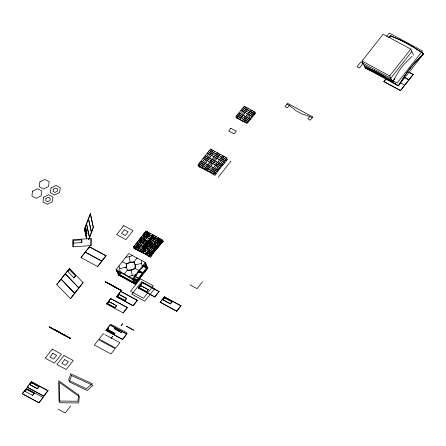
<?xml version="1.0" encoding="UTF-8"?>
<svg xmlns="http://www.w3.org/2000/svg" width="446" height="446" viewBox="0 0 446 446"><rect width="100%" height="100%" fill="white"/><g stroke="black" fill="none" stroke-linecap="round" stroke-linejoin="round"><path stroke-width="0.67" d="M72.977 246.839L73.021 239.736L91.04 238.471L90.99 245.573L73.094 246.861L73.021 239.736M73.596 243.126L73.618 240.405L81.785 239.848L81.769 242.568L73.713 243.148L73.618 240.405M125.019 267.851L126.335 267.438L126.564 264.049L122.382 261.551L122.644 262.131M145.903 263.803L139.224 271.079L133.237 279.882L124.601 274.641L124.339 274.067L127.394 270.187L127.567 270.471L131.419 270.181L135.077 268.643L135.305 265.253L133.951 261.863L137.006 257.989L137.268 258.563M86.557 238.928L84.411 229.121L90.399 213.662L93.404 227.393L88.804 239.625M86.736 238.922L84.589 229.116L90.399 213.662M84.707 229.066L85.621 227.081L86.976 233.264L86.234 235.237L84.707 229.066L85.621 227.081M86.061 235.243L86.803 233.269L85.448 227.086M88.626 239.636L93.231 227.399L90.226 213.667M413.531 55.159L410.794 49.116L383.159 34.203L362.046 60.996L364.789 67.039L392.424 81.953L399.538 70.145A43.92 21.018 -61.6 0 1 404.817 63.444L412.015 56.391M49.166 327.018L59.502 332.175L70.501 338.475L49.166 327.018L59.502 332.175M60.266 333.129L70.602 338.285M105.167 281.839L110.385 284.319L105.167 281.839L121.384 290.625L110.246 284.258L121.384 290.625M108.283 283.232L115.241 287.007L113.178 286.17M116.267 287.949L105.273 281.649M143.227 272.623L143.071 273.571L143.227 272.623L138.712 271.107M421.448 52.182L423.7 53.704L398.367 85.855L365.207 67.959L365.765 66.995M136.041 248.048L135.372 249.019L134.926 248.037L147.598 231.965M138.7 249.314L138.031 250.278L137.691 249.531L150.358 233.453M142.542 246.103L147.492 239.68L153.05 242.78M199.15 165.433L198.425 166.492L209.269 172L215.005 175.44L219.014 169.619L227.672 159.361L226.523 158.676M143.868 246.699L148.763 240.372M144.091 246.816L148.981 240.489M200.483 166.063L199.752 167.122L199.178 165.856L211.844 149.784L211.989 150.096M143.958 252.068L143.289 253.038L142.999 252.397L155.665 236.319L156.178 237.082L155.888 236.436L143.216 252.514L143.512 253.161M146.634 248.188L147.303 247.218M146.857 248.31L151.746 241.977M203.142 167.328L202.412 168.382L201.943 167.35L214.61 151.272L214.872 151.852M148.066 249.085L153.017 242.669M147.002 253.802L146.333 254.772L145.981 254.008L158.648 237.93M205.851 168.705L205.121 169.759L204.703 168.839L217.375 152.766L217.581 153.223M149.639 255.391L148.97 256.361L148.524 255.38L161.19 239.301M209.269 172L209.999 170.941M144.783 253.846L133.939 248.338L144.783 253.846L150.564 257.364L154.533 251.466L163.186 241.208L162.037 240.522M211.432 171.799L210.702 172.858L210.233 171.821L222.9 155.749L223.162 156.329M214.571 173.126L213.567 174.581L212.993 173.316L225.665 157.237L225.843 157.633M56.759 284.503L69.531 268.436L56.759 284.503L70.429 298.686L83.095 282.608L69.425 268.425M74.047 277.875L67.837 271.491L69.453 269.434L75.664 275.823L73.936 277.869L75.664 275.823M69.559 269.445L67.837 271.491M80.988 257.487L89.434 246.772L106.064 255.831L97.618 266.546L81.038 257.598L89.434 246.772M106.014 255.72L97.618 266.546M133.393 247.145L146.059 231.067L162.684 240.104L150.018 256.182L133.438 247.235L146.059 231.067M118.603 275.221L116.049 269.59L128.716 253.512L145.296 262.46L147.855 268.091L135.183 284.169L118.552 275.11L119.823 273.504M236.982 116.83L236.135 117.9L246.984 123.408L255.636 113.15L254.527 112.554M117.047 270.315L116.623 270.85L117.175 271.151L119.11 275.411L121.429 272.461M147.375 231.842L134.709 247.92L135.16 248.918M117.175 271.151L117.599 270.616M200.561 166.603L213.227 150.525M238.482 118.474L246.928 107.754M27.189 387.106L31.415 381.748L47.995 390.696L43.819 396.165L27.189 387.106L43.819 396.165M27.239 387.217L31.415 381.748M22.3 393.729L26.52 388.371L43.151 397.431L38.93 402.788L22.3 393.729L38.93 402.788M22.35 393.84L26.52 388.371M29.927 384.636L31.543 382.579L39.003 386.604L37.436 388.773L29.927 384.636L37.436 388.773M29.977 384.742L31.543 382.579M25.032 391.259L26.654 389.207L34.164 393.344L32.547 395.396L25.082 391.371L26.654 389.207M150.14 233.336L137.468 249.414L137.82 250.178M119.021 273.939L120.286 272.333M121.072 272.127L118.959 274.808L134.987 283.455L147.23 267.918L143.668 265.994M119.149 274.775L118.597 274.474L119.316 275.143L119.149 274.775L121.262 272.093M152.9 234.825L140.234 250.903L140.523 251.55M153.123 234.947L140.457 251.02L140.746 251.667M206.085 169.586L218.752 153.508M244.007 121.457L252.453 110.736M37.386 388.661L39.003 386.604M34.113 393.233L32.547 395.396M106.51 303.888L110.731 298.53L127.361 307.589L123.141 312.947L106.561 303.999L110.731 298.53M108.467 304.261L107.486 303.648L109.103 301.596L116.562 305.622L116.071 306.419M107.536 303.759L108.071 303.074M108.612 302.394L109.103 301.596M211.616 172.569L224.282 156.49M116.512 296.69L120.732 291.333L137.312 300.281L133.142 305.75L116.512 296.69L133.142 305.75M116.562 296.802L120.732 291.333M117.488 296.451L119.104 294.399L126.569 298.424L124.997 300.587L117.488 296.451L124.997 300.587M117.538 296.562L119.104 294.399M135.183 284.169L132.629 278.538L145.296 262.46M153.424 250.869L154.567 251.555L163.186 241.208M134.519 282.686L119.088 274.357L118.831 275.26L118.664 274.892L134.859 283.912L135.283 283.372L135.116 283.004L134.581 283.762L132.652 279.503L133.075 278.967L133.627 279.263L135.556 283.522L135.004 283.227M133.627 279.263L133.203 279.804L132.652 279.503M142.949 266.128L147.381 268.52L145.446 264.261L145.87 263.725L145.318 263.424M43.769 396.054L47.995 390.696M38.88 402.682L43.151 397.431M115.536 307.104L114.996 307.785L116.562 305.622M135.049 282.591L146.873 267.583L147.593 268.252L147.041 267.951M218.284 177.213L230.956 161.134M136.482 281.348L139.436 277.596M144.504 271.168L147.358 267.466L143.796 265.543M135.177 283.422L134.625 283.126L135.344 283.79L135.177 283.422L147.425 267.879M135.132 284.057L147.804 267.979L143.657 265.744M124.947 300.481L126.569 298.424M138.249 287.926L142.469 282.569L159.049 291.517L154.879 296.986L138.249 287.926L154.879 296.986M138.299 288.038L142.469 282.569M139.224 287.687L140.841 285.635L148.306 289.66L146.734 291.823L139.224 287.687L146.734 291.823M139.275 287.798L140.841 285.635M125.739 333.424L126.764 334.065L122.544 339.423L105.964 330.475L108.724 326.79M109.432 325.898L110.134 325.006L124.763 332.9M105.964 330.475L110.134 325.006M107.871 330.742C105.005 330.742 110.017 326.645 108.016 328.869M106.934 330.235L107.475 329.549M127.311 307.478L123.141 312.947M309.753 116.473L302.059 113.986L295.988 110.708L289.309 105.434L287.436 107.815L284.983 106.488L287.48 103.316L312.836 117.003L310.332 120.175L307.879 118.848L309.753 116.473L312.206 117.794M133.092 305.638L137.312 300.281M146.684 291.717L148.306 289.66M111.729 337.65C109.705 340.03 114.182 334.349 112.269 336.964M121.641 325.073C119.617 327.453 124.094 321.767 122.182 324.387M154.829 296.874L159.049 291.517M122.544 339.423L123.196 338.419M123.899 337.527L126.714 333.954M70.663 406.044L65.216 412.957L58.092 409.11M160.164 302.193L164.384 296.835L180.965 305.783L176.794 311.252L160.164 302.193L176.794 311.252M160.214 302.304L164.384 296.835M162.896 299.723L164.513 297.666L171.978 301.691L170.405 303.86L162.896 299.723L170.405 303.86M162.946 299.829L164.513 297.666M170.355 303.748L171.978 301.691M363.116 63.36L359.437 68.032L357.029 66.733L360.714 62.061L390.752 78.273L411.864 51.48M386.71 36.316L389.286 33.043L422.446 50.944L397.113 83.095L363.953 65.2M396.137 84.389L389.57 80.269A80.509 24.173 38.2 0 0 372.99 71.321L365.207 67.959L365.999 66.956M388.957 37.815L390.54 35.803L400.235 39.928A69.682 20.917 38.2 0 1 412.673 46.64L423.7 53.704L415.115 62.284A69.682 33.35 -61.6 0 0 405.615 74.337L398.367 85.855L387.34 78.797A69.682 20.917 38.2 0 0 374.902 72.085L365.207 67.959M176.744 311.141L180.965 305.783M202.495 281.738L197.048 288.651L189.924 284.804M408.982 72.174L413.174 74.521L400.508 90.599L383.934 81.651L385.996 78.864M383.934 81.651L386.046 78.97M395.005 78.674L392.424 81.953L389.681 75.915L410.794 49.116M400.508 90.599L413.124 74.41M388.8 37.47L390.54 35.803L398.328 39.17A80.509 24.173 38.2 0 1 414.908 48.112L421.47 52.238M137.195 280.445L137.362 280.813L136.855 281.292L136.688 280.924L137.195 280.445L133.967 277.852M388.773 37.414L390.54 35.803L392.614 36.923M126.564 264.049L130.221 262.51L134.073 262.215L135.305 265.253M125.805 257.208L129.223 256.751L132.529 255.569M136.114 275.316L135.545 274.842L132.127 275.305L128.816 276.481L128.866 277.083M124.601 274.641L120.498 272.562L119.862 271.647L119.835 268.67L126.157 267.126L126.385 263.709L130.07 262.159L133.951 261.863L134.073 262.215M141.482 260.403L141.516 263.385L135.194 264.924L135.077 268.643M127.394 270.187L131.28 269.891L134.965 268.341L138.962 270.499L139.224 271.079M83.095 282.608L70.429 298.686M91.04 238.471L90.99 245.573M81.785 239.848L81.769 242.568M364.789 67.039L374.35 70.869A43.92 13.185 38.2 0 1 381.258 74.599L392.424 81.953M139.526 271.692L142.748 272.774M138.634 271.581L143.149 273.097M138.388 271.686L142.904 273.203M137.909 271.837L142.425 273.353M116.657 270.934L120.498 272.562M116.367 287.759L121.485 290.435M421.626 52.583L423.7 53.704L416.865 60.628A80.509 38.529 -61.6 0 0 404.193 76.706L398.367 85.855L396.109 84.339M409.032 72.285L413.174 74.521M404.762 77.532L408.954 79.879L404.221 77.325M362.046 60.996L389.681 75.915M399.995 82.683L404.684 85.13M383.883 81.54L400.458 90.488M286.856 104.113L289.309 105.434M253.423 113.775L254.527 114.371L254.164 113.568L243.109 107.603L243.287 107.999M242.055 108.941L253.105 114.906M251.204 116.228L252.313 116.824L252.051 116.25L240.996 110.285L241.147 110.608M237.83 114.299L248.885 120.269M208.354 151.712L224.935 160.66M204.129 157.076L220.709 166.024M199.908 162.433L216.488 171.381M145.134 232.388L161.714 241.336L162.166 242.334L161.017 241.648M144.961 232.606L161.541 241.554L161.987 242.535L160.839 241.844M143.021 235.07L159.601 244.018L159.947 244.787L158.804 244.096M142.854 235.282L159.434 244.23L159.774 244.982M140.908 237.751L157.488 246.699L157.784 247.34M140.741 237.963L157.321 246.911L157.611 247.558M138.801 240.427L155.381 249.375L155.671 250.022M138.628 240.645L155.208 249.593L155.503 250.234L154.355 249.548M136.688 243.109L153.268 252.057L153.608 252.804M136.521 243.321L153.101 252.269L153.446 253.038M134.575 245.785L151.155 254.738L151.601 255.714L150.453 255.028M134.408 246.002L150.988 254.95L151.439 255.948L150.291 255.263M145.446 264.261L144.894 263.96L146.829 268.219M143.372 266.078L147.102 268.369L147.358 267.466M138.84 270.783L143.629 273.454L138.89 270.895M89.484 246.883L106.064 255.831M134.62 276.141L139.408 278.811L134.67 276.252M142.519 282.68L159.099 291.628M116.049 269.59L132.629 278.538M164.435 296.941L181.015 305.889M164.563 297.777L172.028 301.803M140.891 285.747L148.356 289.772M118.976 274.574L124.596 277.607M125.783 278.248L128.749 279.848M129.937 280.489L134.095 282.731M120.782 291.444L137.362 300.392M119.154 294.511L126.614 298.536M110.781 298.642L127.361 307.589M109.153 301.708L114.75 304.724M115.681 305.231L116.612 305.733M107.486 303.648L114.945 307.679M109.398 304.769L114.996 307.785M131.916 329.237L126.274 326.11L133.783 330.246L132.852 329.739M110.184 325.117L126.764 334.065M119.768 331.651L114.12 328.518L121.63 332.655L120.699 332.153M108.462 329.99L107.475 329.377L114.99 333.513L109.393 330.492M106.884 330.124L114.399 334.266L108.802 331.244M105.914 330.363L106.884 330.887M107.86 331.417L122.494 339.311M104.258 334.227L103.282 333.697L99.062 339.055L115.642 348.003L119.862 342.645L105.234 334.751M99.553 340.198L98.577 339.674L94.357 345.031L110.937 353.979L115.157 348.621L100.528 340.727M31.465 381.854L48.045 390.802M31.594 382.69L39.053 386.715M26.704 389.319L34.164 393.344M49.266 326.829L70.501 338.475M225.414 159.902L226.562 160.588L225.988 159.322L209.408 150.374L209.553 150.692M223.201 162.35L224.349 163.035L223.875 162.004L207.295 153.056L207.563 153.636M222.091 163.576L223.24 164.262M221.038 164.914L222.186 165.6L221.768 164.68L205.188 155.732L205.394 156.195M218.925 167.596L220.073 168.281L219.655 167.361L203.075 158.414L203.231 158.759M217.871 168.934L219.014 169.619M216.868 170.389L218.016 171.074L217.542 170.043L200.962 161.095L201.113 161.419M214.86 173.299L216.009 173.985L215.435 172.719L198.855 163.771L199.106 164.329M162.054 240.639L163.197 241.325M157.605 245.423L158.776 246.214L157.628 245.529M153.385 250.78L154.567 251.555M134.135 278.22L136.827 280.378M133.8 278.276L137.028 280.868M133.46 278.332L136.688 280.924M133.627 278.7L136.855 281.292M69.453 269.434L75.558 275.812M143.339 245.149L148.841 248.121M126.335 267.438L126.157 267.126L127.567 270.471M131.419 270.181L131.28 269.891L132.127 275.305M254.148 112.175L253.835 111.483L245.389 122.198L245.601 122.661M251.254 110.396L251.07 109.989L242.63 120.71L242.836 121.167M248.545 109.019L248.31 108.501L239.864 119.216L240.126 119.796M248.634 110.586L248.796 110.937M249.286 114.756L249.548 115.33M245.69 107.324L245.545 107.007L237.099 117.727L237.467 118.53M249.615 116.841L249.771 117.186M250.15 119.389L249.938 118.926L238.889 112.961L239.045 113.306M246.526 113.267L246.688 113.624M246.85 115.352L247.006 115.692M247.179 117.437L247.385 117.895M247.502 119.522L247.708 119.98M248.037 122.065L247.825 121.607L236.776 115.642L237.01 116.161M244.085 113.858L244.252 114.221M244.414 115.943L244.57 116.289M244.737 118.028L244.949 118.491M245.066 120.113L245.272 120.576M241.977 116.54L242.234 117.114M242.301 118.625L242.457 118.971M238.158 116.389L238.315 116.74M220.291 154.6L220.134 154.255L207.468 170.333L207.886 171.253M220.463 156.34L220.619 156.691M221.439 162.595L221.601 162.952M218.35 159.021L218.512 159.378M218.679 161.106L218.841 161.463M214.933 153.357L215.095 153.708M215.585 157.527L215.847 158.101M215.914 159.612L216.07 159.958M216.238 161.697L216.394 162.043M216.566 163.782L216.828 164.362M212.826 156.039L212.987 156.395M213.149 158.124L213.305 158.469M217.219 167.958L217.375 168.309M213.478 160.209L213.684 160.666M213.801 162.294L214.013 162.751M214.13 164.379L214.286 164.725M210.389 156.63L210.551 156.992M214.454 166.464L214.615 166.826M210.713 158.715L210.869 159.06M211.036 160.8L211.248 161.262M211.365 162.89L211.571 163.347M207.624 155.141L207.78 155.492M211.688 164.975L211.85 165.315M212.017 167.06L212.179 167.417M208.276 159.311L208.538 159.885M208.6 161.396L208.756 161.742M208.929 163.481L209.085 163.827M209.252 165.566L209.514 166.141M209.904 169.736L210.066 170.088M206.163 161.993L206.325 162.35M206.492 164.078L206.654 164.435M203.398 160.499L203.56 160.85M204.38 166.754L204.541 167.105M162.684 240.104L150.018 256.182M161.859 240.411L161.413 239.418L148.747 255.497L149.198 256.495M158.77 238.56L158.43 237.807L145.758 253.885L146.098 254.638M153.775 239.117L153.965 239.53M153.552 238.995L153.742 239.413M154.216 241.342L154.076 241.035L154.037 241.537M151.01 237.623L151.2 238.041M150.793 237.506L150.977 237.919M152.315 245.969L152.454 246.276M148.685 238.359L148.546 238.053L148.512 238.554M152.092 245.846L152.225 246.136M149.549 244.475L149.332 244.358M152.086 253.412L135.545 244.553M146.79 242.986L146.567 242.864M147.871 249.364L147.743 249.074L147.71 249.598M144.025 241.492L144.158 241.782M143.802 241.375L143.946 241.682M145.329 249.832L145.519 250.251M145.106 249.715L145.296 250.128M142.346 246.382L142.213 246.092L142.185 246.616M142.564 248.344L142.753 248.756M142.346 248.221L142.53 248.639M145.385 263.842L147.314 268.102M133.075 278.967L134.731 282.619M133.137 279.386L135.071 283.639M117.872 271.224L119.528 274.875M117.32 270.923L118.151 272.751M117.108 270.733L119.043 274.992M127.394 333.09L110.864 324.253M130.221 262.51L129.223 256.751M141.516 263.385L142.503 267.199M118.965 265.894L119.835 268.67M84.879 229.054L86.234 235.237M206.504 170.506A57.779 27.652 -61.6 0 1 207.212 169.424M78.524 394.966L77.905 401.238L58.978 401.032L58.66 380.706L78.524 394.966M79.304 396.684L78.686 402.955L59.753 402.749L59.441 382.423L79.304 396.684M32.569 191.206L31.872 195.989L36.182 198.314L41.183 195.855L41.879 191.078L37.576 188.753L32.569 191.206M39.884 181.923L39.187 186.701L43.496 189.026L48.502 186.573L49.194 181.79L44.89 179.465L39.884 181.923M43.675 197.199L42.978 201.982L47.287 204.307L52.293 201.854L52.99 197.071L48.681 194.746L43.675 197.199M45.994 198.453L45.676 200.661L47.661 201.731L49.969 200.6L50.292 198.392L48.302 197.322L45.994 198.453M50.989 187.917L50.292 192.7L54.602 195.025L59.608 192.566L60.305 187.788L55.995 185.464L50.989 187.917M53.314 189.171L52.99 191.373L54.975 192.449L57.283 191.312L57.606 189.11L55.622 188.039L53.314 189.171M70.73 373.837L68.561 380.215L86.407 388.8L92.238 383.66L70.73 373.837M71.511 375.554L69.342 381.932L87.182 390.518L93.019 385.377L71.511 375.554M54.384 329.499L65.384 335.805L54.384 329.499M123.72 225.659L116.646 234.641L125.906 239.636L132.98 230.66L123.72 225.659M124.367 229.79L121.474 233.464L125.259 235.505L128.153 231.836L124.367 229.79M52.215 349.173L45.141 358.149L54.401 363.15L61.476 354.169L52.215 349.173M210.462 149.036L197.795 165.115L214.375 174.063L227.042 157.984L210.462 149.036M244.163 106.265L235.717 116.98L246.772 122.945L255.218 112.23L244.163 106.265M52.862 353.304L49.969 356.973L53.754 359.019L56.648 355.345L52.862 353.304M230.799 128.225L228.686 130.907L234.211 133.889L236.324 131.208L230.799 128.225M148.825 232.556L136.197 248.729L148.825 232.556M144.326 243.41L144.242 243.811L149.934 246.577L144.326 243.41M146.439 240.734L146.349 241.13L152.047 243.901L146.439 240.734M154.349 235.538L141.728 251.711L154.349 235.538M63.99 355.523L56.915 364.505L66.175 369.5L73.25 360.524L63.99 355.523M159.88 238.521L147.252 254.694L159.88 238.521M64.631 359.654L61.743 363.328L65.529 365.369L68.422 361.7L64.631 359.654M140.384 278.822L130.533 291.327L143.428 298.29L153.285 285.78L140.384 278.822M141.705 281.727L131.849 294.232L144.749 301.195L154.606 288.69L141.705 281.727M88.459 218.813L91.469 232.544L88.459 218.813M86.524 223.964L89.529 237.696L86.524 223.964M65.311 273.799L78.87 287.965L65.311 273.799M61.085 279.157L74.649 293.329L61.085 279.157M160.532 242.691L143.952 233.743L160.532 242.691M156.306 248.054L139.726 239.106L156.306 248.054M101.794 261.077L85.214 252.129L101.794 261.077"/></g></svg>
